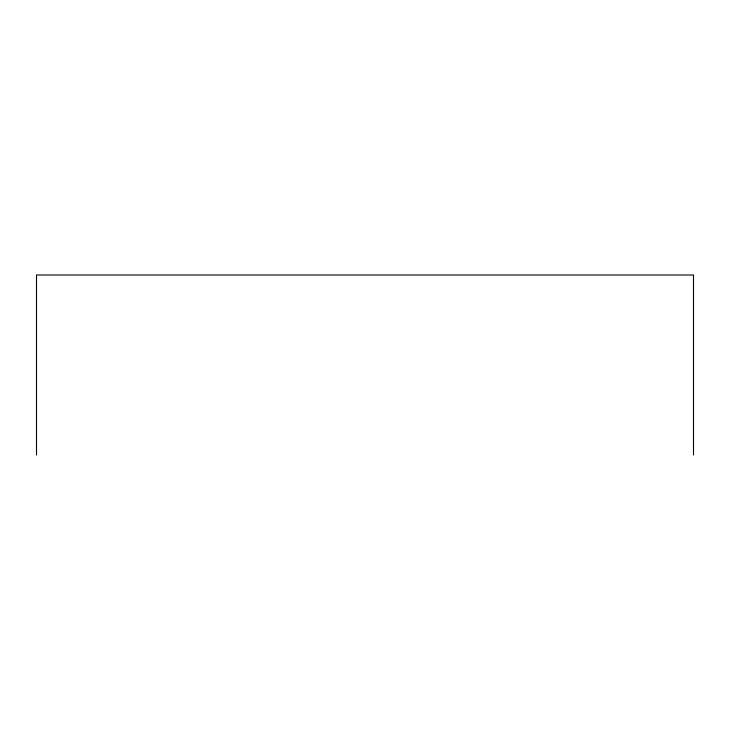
<?xml version="1.0" encoding="UTF-8"?>
<svg xmlns="http://www.w3.org/2000/svg" width="730" height="730" viewBox="0 0 730 730"><rect width="100%" height="100%" fill="white"/><g stroke="black" fill="none" stroke-linecap="round" stroke-linejoin="round"><path stroke-width="1.09" d="M693.5 455L693.5 275L36.5 275L36.5 455"/></g></svg>
